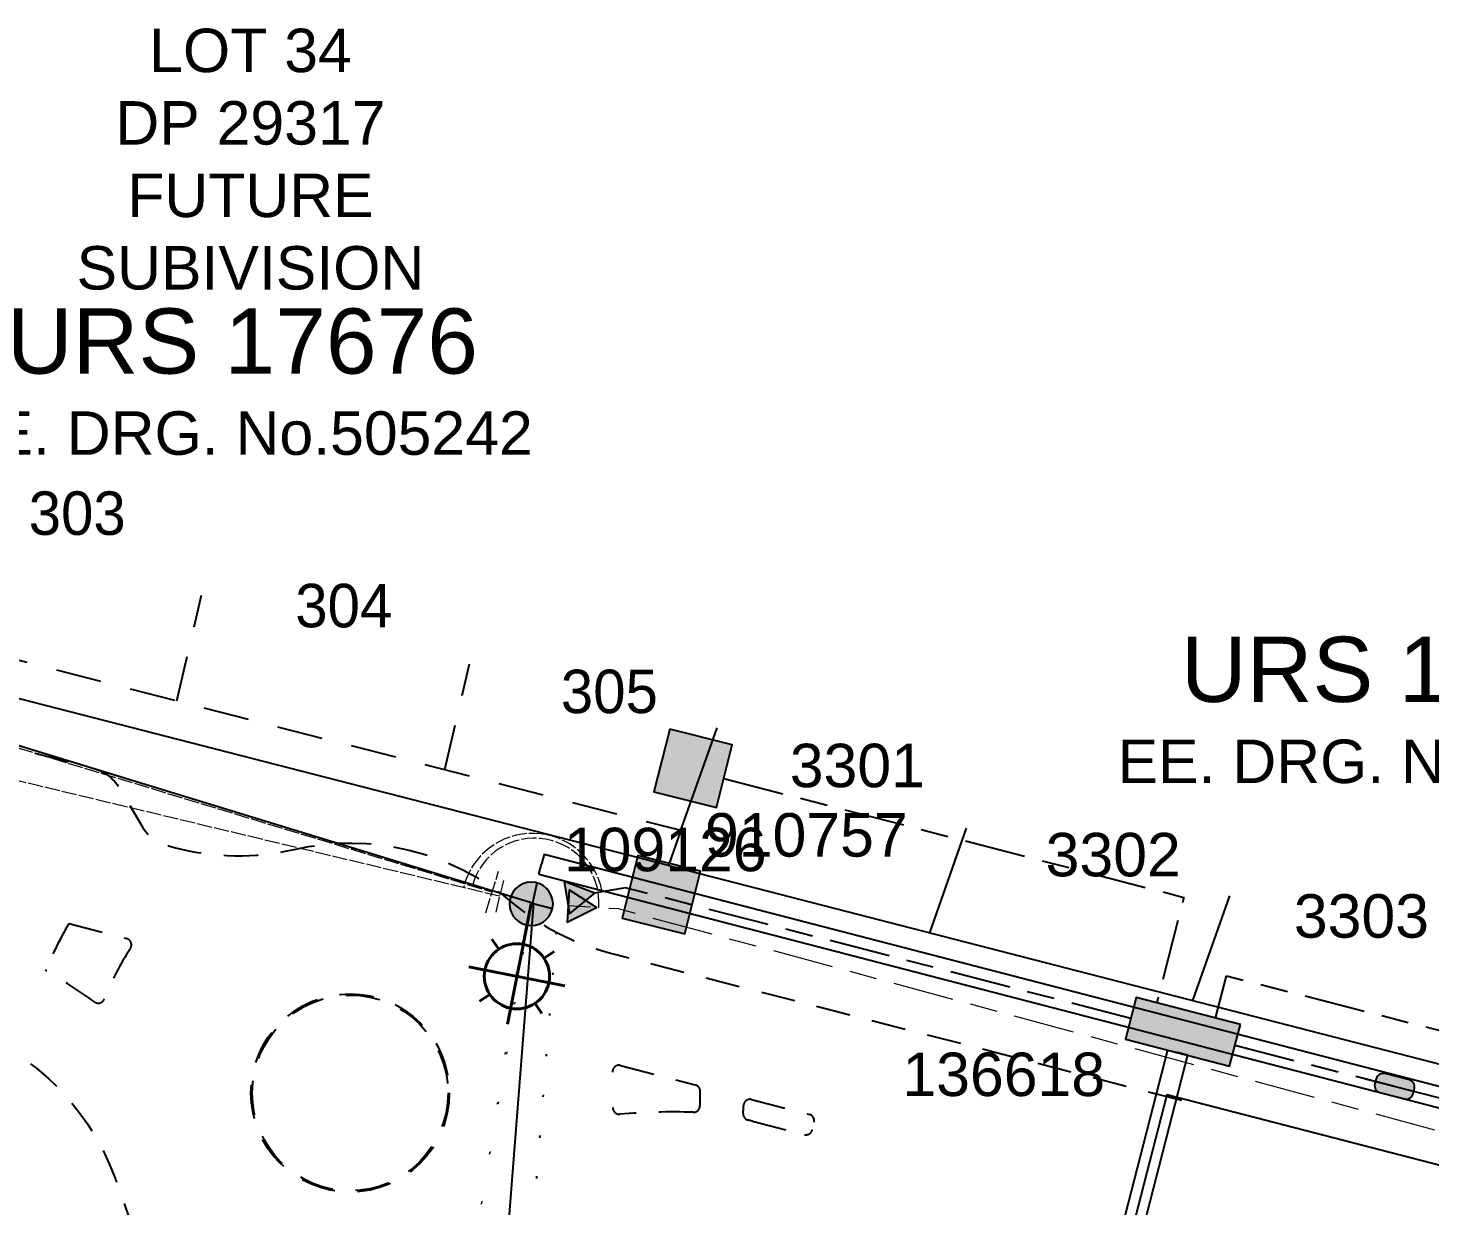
# Model space of a CAD drawing. Header units: metres. Extents: x 301343 to 301607, y 6240179 to 6240499.
# Drawn here: x 301410.5 to 301475, y 6240444.7 to 6240498.9 of the extents above; entities that cross this region are included whole.
import ezdxf
from ezdxf.enums import TextEntityAlignment as Align

# ---------------------------------------------------------------- set-up
doc = ezdxf.new("R2010")
doc.units = ezdxf.units.M
doc.header["$LTSCALE"] = 0.7
for name, pattern in [('Cable Exist OH', [1, 1, 0]), ('Cable Exist UG', [8.2, 4, -1.2, 1.8, -1.2]), ('Dash', [5, 3, -2]), ('DOT', [6.35, 0, -6.35])]:
    doc.linetypes.add(name, pattern=pattern)
doc.layers.get('0').update_dxf_attribs({"color": 6})
for name, color, linetype in [('_User Miscellaneous1', 3, 'Continuous'), ('_User Miscellaneous11', 7, 'Continuous'), ('_User Miscellaneous6', 7, 'Continuous'), ('_User Miscellaneous7', 150, 'Continuous'), ('_User Miscellaneous8', 7, 'Continuous'), ('_User_HV_Exist', 7, 'Continuous'), ('_User_LV_Exist', 7, 'Continuous'), ('Cadastre Developer_SP_NEW', 4, 'Continuous'), ('Cadastre Roads_SP_NEW', 8, 'Continuous'), ('Equip_SP_HV_NEW', 2, 'Continuous'), ('Equip_SP_LV_NEW', 2, 'Continuous'), ('Equip_SP_SL_EXT', 70, 'Continuous'), ('Mains_HV_EXT', 12, 'Continuous'), ('Mains_LV_EXT', 160, 'Continuous'), ('Mains_LV_NEW_T84', 2, 'Continuous'), ('OH_Details_SP_MISC', 6, 'Continuous'), ('SupportsOH_SP_TR_HV_LV_SL_EXT', 7, 'Continuous'), ('SupportsUG_SP_LV_EXT', 7, 'Continuous'), ('SupportsUG_SP_LV_SL_EXT', 7, 'Continuous'), ('UG_Details_SP_MISC', 7, 'Continuous')]:
    doc.layers.add(name, color=color, linetype=linetype)
doc.layers.add('_User Notes', color=7, linetype='Continuous', plot=False)
doc.styles.add('ARIAL', font='arial.ttf', dxfattribs={"height": 2})
doc.styles.add('ARIAL 3.0', font='arial.ttf', dxfattribs={"height": 3})
doc.styles.add('COLUMN_LABEL', font='arial.ttf')
doc.styles.add('Dot', font='dotfont.shx', dxfattribs={"height": 2})
doc.styles.add('POLE_LABEL', font='arial.ttf')
doc.styles.get("Standard").update_dxf_attribs({"font": 'arial.ttf'})
doc.styles.add('style1', font='iso3098b.shx')
doc.linetypes.add('Cable New UG', pattern='A,8,-1,["x",style1,S=3.5,R=0,X=0.35,Y=-1],-3.5', length=12.5)

# ---------------------------------------------------------------- blocks, each defined once
blk = doc.blocks.new('*U87')
at = {"lineweight": 40}
for p, q in [((0, 0), (-0.37, -1.865)), ((-0.223, -1.126), (-1.099, -5.54)), ((-1.808, -1.619), (-1.495, -2.086)), ((1.053, -2.187), (0.586, -2.499)), ((1.546, -3.771), (-2.868, -2.895)), ((-2.376, -4.48), (-1.908, -4.167)), ((0.485, -5.048), (0.173, -4.58))]:
    blk.add_line(p, q, dxfattribs=at)
blk.add_circle((-0.661, -3.333), 1.5, dxfattribs=at)
for tag, p, height, flags in [('CONSTRUCTED_VOLTAGE', (0.981, -0.653), 0.2, 9), ('CONTROL_TYPE', (0.981, -0.853), 0.2, 9), ('LANTERN_PURPOSE', (0.981, -1.053), 0.2, 9), ('LANTERN_TYPE', (0.981, -1.253), 0.2, 9), ('NO_PHASES', (0.981, -1.453), 0.2, 9), ('LNUMBER', (2.181, -3.253), 2.5, 8), ('OPERATING_VOLTAGE', (0.981, -1.653), 0.2, 9), ('ORIENTATION', (0.981, -1.853), 0.2, 9), ('OWNED_BY', (0.981, -2.053), 0.2, 9), ('STATE', (0.981, -2.253), 0.2, 9), ('CEXIST', (0.981, -2.653), 0.2, 9), ('USAGE', (0.981, -2.453), 0.2, 9), ('CNEW', (0.981, -2.853), 0.2, 9), ('CNUMBER', (0.981, -3.053), 0.2, 9), ('CREMOVE', (0.981, -3.253), 0.2, 9), ('CREPLACE', (0.981, -3.453), 0.2, 9), ('LKINGHEIGHT', (0.981, -3.653), 0.2, 9), ('LBRACKET', (0.981, -3.853), 0.2, 9), ('LBRACKETVOCAB', (0.981, -4.053), 0.2, 9), ('LCATEGORY', (0.981, -4.253), 0.2, 9), ('LCHARGE1', (0.981, -4.453), 0.2, 9), ('LCHARGE1PERCENT', (0.981, -4.653), 0.2, 9), ('LCHARGE2', (0.981, -4.853), 0.2, 9), ('LCHARGE2PERCENT', (0.981, -5.053), 0.2, 9), ('LCHARGE3', (0.981, -5.253), 0.2, 9), ('LCHARGE3PERCENT', (0.981, -5.453), 0.2, 9), ('LEXIST', (0.981, -5.653), 0.2, 9), ('LLAMP', (0.981, -5.853), 0.2, 9), ('LLAMPVOCAB', (0.981, -6.053), 0.2, 9), ('LMAST', (0.981, -6.253), 0.2, 9), ('LMASTVOCAB', (0.981, -6.453), 0.2, 9), ('LNEW', (0.981, -6.653), 0.2, 9), ('LANTNUMBER', (0.981, -6.853), 0.2, 9), ('LOUTREACH', (0.981, -7.253), 0.2, 9), ('LOUTREACHVOCAB', (0.981, -7.453), 0.2, 9), ('LRATECODE', (0.981, -7.653), 0.2, 9), ('LREMOVE', (0.981, -7.853), 0.2, 9), ('LREPLACE', (0.981, -8.053), 0.2, 9), ('LTYPE', (0.981, -8.253), 0.2, 9), ('LTYPEVOCAB', (0.981, -8.453), 0.2, 9), ('LEGEND', (0.981, -8.653), 0.2, 9), ('LOCATION', (0.981, -8.853), 0.2, 9), ('NOTES', (0.981, -9.053), 0.2, 9), ('STREETNAME', (0.981, -9.253), 0.2, 9), ('SUBURB', (0.981, -9.453), 0.2, 1)]:
    blk.add_attdef(tag, p, '', height=height, dxfattribs=dict(flags=flags))
at = {"layer": '_User Notes', "style": 'ARIAL', "flags": 8}
blk.add_attdef('ASSET_NUM', (1.5, 1.5), '', height=2, dxfattribs=at)
blk = doc.blocks.new('POLE_EXT')
blk.add_hatch(color=256).paths.add_polyline_path([(-1, 0, 1), (1, 0, 1)])
blk.add_lwpolyline([(-1, 0, 1), (1, 0, 1)], format="xyb", close=True)
for tag, height, flags, p in [('pNumber', 2.5, 8, (-17.84, 2.067)), ('OWNED_BY', 0.2, 9, (1.355, -0.4)), ('PARENT', 0.2, 9, (1.355, -0.6)), ('SPECIAL_USE', 0.2, 9, (1.355, -0.8)), ('STATE', 0.2, 9, (1.355, -1)), ('USAGE', 0.2, 9, (1.355, -1.2)), ('cLV', 0.2, 9, (1.355, -1.4)), ('cHV', 0.2, 9, (1.355, -2)), ('hDepth', 0.2, 9, (1.355, -1.6)), ('hDia', 0.2, 9, (1.355, -1.8)), ('LBRACKET', 0.2, 9, (1.355, -2.2)), ('LExisting', 0.2, 9, (1.355, -2.4)), ('LANTNUMBER', 0.2, 9, (1.355, -2.6)), ('LOther', 0.2, 9, (1.355, -2.8)), ('LRemove', 0.2, 9, (1.355, -3)), ('LEGEND', 0.2, 9, (1.355, -3.2)), ('cLinedev', 0.2, 9, (1.355, -3.4)), ('pExisting', 0.2, 9, (1.355, -3.8)), ('LOCATION', 0.2, 9, (1.355, -3.6)), ('pFooting', 0.2, 9, (1.355, -4.4)), ('pNew', 0.2, 9, (1.355, -4.6)), ('PFNUMBER', 0.2, 9, (1.355, -4)), ('NEWPFNUMBER', 0.2, 9, (1.355, -4.2)), ('pRelocate', 0.2, 9, (1.355, -5)), ('pRemove', 0.2, 9, (1.355, -5.2)), ('pReplace', 0.2, 9, (1.355, -5.4)), ('pStay', 0.2, 9, (1.355, -5.6)), ('pType', 0.2, 9, (1.355, -5.8)), ('cspan', 0.2, 9, (1.355, -6)), ('STREETNAME', 0.2, 9, (1.355, -6.2)), ('SUBURB', 0.2, 9, (1.355, -6.4)), ('OPERATED_BY', 0.2, 9, (1.355, -7.014)), ('NOTES', 0.2, 9, (1.355, -6.6)), ('MAINTAINED_BY', 0.2, 9, (1.355, -6.814))]:
    blk.add_attdef(tag, text='', height=height, dxfattribs=dict(flags=flags)).set_placement(p, align=Align.MIDDLE_LEFT)
at = {"style": 'POLE_LABEL', "flags": 9}
for tag, height, p in [('ASSET_NUM', 2.5, (2, 2)), ('STRUCTURE_PLANT_NUMBER', 0.2, (1.355, 0.028)), ('STREET_CODE', 0.2, (1.355, -0.2))]:
    blk.add_attdef(tag, text='', height=height, dxfattribs=at).set_placement(p, align=Align.MIDDLE_LEFT)
at = {"flags": 1}
blk.add_attdef('Z', (1.355, -7.328), '', height=0.2, dxfattribs=at)
blk = doc.blocks.new('PILLAR_EXT')
blk.add_hatch(color=256).paths.add_polyline_path([(-2.475, 2.49), (-2.475, 0.51), (2.475, 0.51), (2.475, 2.49)])
blk.add_lwpolyline([(-2.475, 0.51), (2.475, 0.51), (2.475, 2.49), (-2.475, 2.49)], close=True)
for tag, p, flags in [('OWNED_BY', (0, 1.3), 9), ('STATE', (0, 1.1), 9), ('SUPPORT_TYPE', (0, 0.9), 9), ('USAGE', (0, 0.7), 9), ('LEGEND', (0, 0.5), 9), ('LOCATION', (0, 0.3), 9), ('NOTES', (0, 0.1), 9), ('PARENT', (0, -0.1), 9), ('STREETNAME', (0, -0.3), 9), ('SUBURB', (0, -0.5), 1)]:
    blk.add_attdef(tag, p, '', height=0.2, dxfattribs=dict(flags=flags))
at = {"layer": '_User Miscellaneous6', "style": 'ARIAL', "flags": 8}
blk.add_attdef('ASSET_NUM', text='', height=2, dxfattribs=at).set_placement((1.5, 7.5), align=Align.TOP_LEFT)
blk = doc.blocks.new('*U39')
at = {"layer": '_User Miscellaneous7'}
blk.add_hatch(color=256, dxfattribs=at).paths.add_polyline_path([(-1.485, -7.485), (1.485, -7.485), (1.485, -4.515), (-1.485, -4.515)])
at = {"layer": '_User Miscellaneous8'}
blk.add_hatch(color=256, dxfattribs=at).paths.add_polyline_path([(-1.485, -1.485), (1.485, -1.485), (1.485, 1.485), (-1.485, 1.485)])
at = {"layer": '_User Miscellaneous7'}
blk.add_lwpolyline([(1.485, -7.485), (1.485, -4.515), (-1.485, -4.515), (-1.485, -7.485)], close=True, dxfattribs=at)
at = {"layer": '_User Miscellaneous8'}
blk.add_lwpolyline([(1.485, -1.485), (1.485, 1.485), (-1.485, 1.485), (-1.485, -1.485)], close=True, dxfattribs=at)
at = {"flags": 9}
for tag, style, p in [('STRUCTURE_PLANT_NUMBER', 'POLE_LABEL', (1.813, 0.031)), ('STREET_CODE', 'COLUMN_LABEL', (1.813, -0.2))]:
    blk.add_attdef(tag, text='', height=0.2, dxfattribs=dict(at, style=style)).set_placement(p, align=Align.MIDDLE_LEFT)
for tag, p in [('OWNED_BY', (1.813, -0.6)), ('COLUMN_TYPE', (1.813, -0.4)), ('STATE', (1.813, -0.8)), ('USAGE', (1.813, -1)), ('LEGEND', (1.813, -1.2)), ('STREETNAME', (1.813, -1.6)), ('SUBURB', (1.813, -1.8)), ('LOCATION', (1.813, -1.4)), ('NOTES', (1.813, -2))]:
    blk.add_attdef(tag, text='', height=0.2, dxfattribs=at).set_placement(p, align=Align.MIDDLE_LEFT)
at = {"flags": 1}
blk.add_attdef('Z', (1.813, -2.351), '', height=0.2, dxfattribs=at)
at = {"layer": '_User Miscellaneous6', "style": 'ARIAL', "flags": 8}
blk.add_attdef('ASSET_NUM', text='', height=2, dxfattribs=at).set_placement((2, 2), align=Align.MIDDLE_LEFT)
blk = doc.blocks.new('A$C7DAD38F0')
at = {"layer": '_User Miscellaneous11', "color": 3, "style": 'ARIAL'}
blk.add_attdef('DRG_NO', text='', height=2, dxfattribs=at).set_placement((0, -4.234), align=Align.MIDDLE_CENTER)
at = {"layer": '_User Miscellaneous6', "color": 2, "style": 'ARIAL 3.0'}
blk.add_attdef('URS___', text='', height=3, dxfattribs=at).set_placement((0, 0), align=Align.MIDDLE_CENTER)
blk = doc.blocks.new('UGOH_NEW')
blk.add_hatch(color=256).paths.add_polyline_path([(-0.753, 1.698), (0.747, 1.698), (-0.003, 2.997)])
at = {"color": 1}
blk.add_lwpolyline([(-0.753, 1.698), (0.747, 1.698), (-0.003, 2.997)], close=True, dxfattribs=at)
for tag, flags, p in [('CONSTRUCTED_VOLTAGE', 9, (1.5, 0)), ('OPERATING_VOLTAGE', 9, (1.5, -0.2)), ('ORIENTATION', 9, (1.5, -0.4)), ('STATE', 9, (1.5, -0.6)), ('OWNED_BY', 9, (1.5, -1)), ('OPERATED_BY', 9, (1.5, -1.2)), ('USAGE', 9, (1.5, -0.8)), ('ACTUAL_STATUS', 9, (1.5, -1.6)), ('TYPE', 1, (1.5, -2)), ('MAINTAINED_BY', 9, (1.5, -1.4)), ('NUMBER_OF_PHASES', 9, (1.5, -1.8))]:
    blk.add_attdef(tag, text='', height=0.2, dxfattribs=dict(flags=flags)).set_placement(p, align=Align.MIDDLE_LEFT)
blk = doc.blocks.new('LV_STJ_NEW')
blk.add_hatch(color=256).paths.add_polyline_path([(0.906, 0.131, 0.414214), (0.586, 0.451), (-0.586, 0.451, 0.414214), (-0.906, 0.131), (-0.906, -0.131, 0.414214), (-0.586, -0.451), (0.586, -0.451, 0.414214), (0.906, -0.131)])
blk.add_lwpolyline([(-0.906, 0.131), (-0.906, -0.131, 0.414214), (-0.586, -0.451), (0.586, -0.451, 0.414214), (0.906, -0.131), (0.906, 0.131, 0.414214), (0.586, 0.451), (-0.586, 0.451, 0.414214)], format="xyb", close=True)
for tag, flags, p in [('ORIENTATION', 9, (1.5, 0)), ('USAGE', 9, (1.5, -0.2)), ('LEGEND', 9, (1.5, -0.4)), ('NOTES', 9, (1.5, -0.6)), ('STATE', 9, (1.5, -0.8)), ('OWNED_BY', 9, (1.5, -1)), ('OPERATED_BY', 9, (1.5, -1.2)), ('OPERATING_VOLTAGE', 9, (1.5, -1.6)), ('CONSTRUCTED_VOLTAGE', 9, (1.5, -1.8)), ('MAINTAINED_BY', 9, (1.5, -1.4)), ('NUMBER_OF_PHASES', 9, (1.5, -2)), ('TYPE', 9, (1.5, -2.2)), ('Z', 1, (1.5, -2.4))]:
    blk.add_attdef(tag, text='', height=0.2, dxfattribs=dict(flags=flags)).set_placement(p, align=Align.MIDDLE_LEFT)

msp = doc.modelspace()

# ---------------------------------------------------------------- linework, layer by layer
at = {"layer": '_User Miscellaneous11', "color": 7, "linetype": 'DOT', "ltscale": 0.4, "flags": 128}
msp.add_lwpolyline([(301434.812, 6240457.268), (301432.928, 6240433.554)], dxfattribs=at)
at = {"layer": '_User_HV_Exist', "color": 7, "linetype": 'Cable Exist UG', "lineweight": 0, "flags": 128}
msp.add_lwpolyline([(301507.764, 6240478.855), (301504.248, 6240471.468), (301504.248, 6240471.468), (301494.378, 6240450.731), (301484.038, 6240445.894), (301475.46, 6240448.097), (301437.693, 6240458.33), (301435.371, 6240458.467)], dxfattribs=at)
at = {"layer": '_User_HV_Exist', "color": 7, "linetype": 'Cable Exist OH', "lineweight": 0, "flags": 128}
for points in [[(301384.039, 6240473.654), (301431.878, 6240459.113)], [(301431.587, 6240458.156), (301432.169, 6240460.069)]]:
    msp.add_lwpolyline(points, dxfattribs=at)
msp.add_lwpolyline([(301436.78, 6240458.384, 0.911934), (301430.957, 6240459.393, 0.911934)], format="xyb", dxfattribs=at)
at = {"layer": '_User_HV_Exist', "color": 7, "linetype": 'DOT', "lineweight": 0, "ltscale": 0.5, "flags": 128}
msp.add_lwpolyline([(301433.687, 6240458.628), (301428.951, 6240430.143)], dxfattribs=at)
at = {"layer": '_User_LV_Exist', "color": 7, "linetype": 'Cable Exist UG', "flags": 128}
for points in [[(301465.142, 6240453.313), (301465.644, 6240455.257), (301486.513, 6240449.898), (301493.632, 6240453.118), (301500.459, 6240467.074)], [(301442.531, 6240464.335), (301463.691, 6240458.863), (301462.437, 6240454.012)], [(301433.727, 6240458.554), (301433.95, 6240459.529)], [(301461.245, 6240453.298), (301438.014, 6240459.305), (301436.569, 6240459.065)], [(301466.037, 6240452.059), (301473.38, 6240450.173)]]:
    msp.add_lwpolyline(points, dxfattribs=at)
at = {"layer": '_User_LV_Exist', "color": 7, "linetype": 'Cable Exist OH', "lineweight": 0, "flags": 128}
for points in [[(301432.216, 6240458.916), (301405.932, 6240465.215)], [(301432.391, 6240459.645), (301432.042, 6240458.187)]]:
    msp.add_lwpolyline(points, dxfattribs=at)
at = {"layer": '_User_LV_Exist', "color": 7, "linetype": 'DOT', "lineweight": 0, "ltscale": 0.5, "flags": 128}
msp.add_lwpolyline([(301429.924, 6240435.582), (301433.348, 6240457.102)], dxfattribs=at)
at = {"layer": '_User_LV_Exist', "color": 7, "linetype": 'Cable Exist OH', "lineweight": 0}
for start, end in [(10.11003, 166.52311), (256.47899, 256.86149)]:
    msp.add_arc((301433.727, 6240458.554), 3.254, start, end, dxfattribs=at)
at = {"layer": 'Cadastre Developer_SP_NEW', "linetype": 'Continuous', "lineweight": 25, "flags": 128}
for points in [[(301439.982, 6240460.332), (301380.937, 6240475.503), (301382.469, 6240482.036)], [(301440.554, 6240461.95), (301439.982, 6240460.332), (301483.735, 6240449.064), (301492.132, 6240452.993), (301504.922, 6240479.866)], [(301440.554, 6240461.95), (301442.221, 6240466.664)], [(301451.997, 6240457.237), (301453.696, 6240462.045)], [(301464.101, 6240454.12), (301465.803, 6240458.934)]]:
    msp.add_lwpolyline(points, dxfattribs=at)
at = {"layer": 'Cadastre Developer_SP_NEW', "linetype": 'Dash', "lineweight": 25, "flags": 128}
for points in [[(301381.328, 6240477.169), (301440.554, 6240461.95)], [(301417.371, 6240467.907), (301418.512, 6240472.775)], [(301429.693, 6240464.741), (301430.835, 6240469.609)]]:
    msp.add_lwpolyline(points, dxfattribs=at)
at = {"layer": 'Cadastre Roads_SP_NEW', "linetype": 'Dash', "ltscale": 0.75}
for p, q in [((301412.41, 6240457.657), (301415.062, 6240456.974)), ((301437.785, 6240451.131), (301441.219, 6240450.232)), ((301443.81, 6240449.564), (301446.464, 6240448.88)), ((301443.854, 6240448.563), (301446.232, 6240447.95))]:
    msp.add_line(p, q, dxfattribs=at)
at = {"layer": 'Cadastre Roads_SP_NEW', "linetype": 'Dash', "ltscale": 0.75, "flags": 128}
for points in [[(301380.349, 6240473.354), (301399.991, 6240468.293), (301413.513, 6240464.808, -0.198912), (301414.736, 6240463.888), (301415.763, 6240462.148, 0.198912), (301416.986, 6240461.228), (301417.316, 6240461.143, 0.120189), (301422.765, 6240461.072, -0.236205), (301432.767, 6240458.649, 0.112822), (301437.32, 6240456.297), (301439.277, 6240455.792), (301463.937, 6240449.437)], [(301380.704, 6240457.154), (301400.084, 6240452.159, 0.198912), (301401.6, 6240452.374), (301403.34, 6240453.4, -0.198912), (301404.855, 6240453.615), (301406.59, 6240453.168, -0.247635), (301414.532, 6240445.948, 0.005446), (301414.62, 6240445.714, -0.131195), (301416.072, 6240432.379), (301415.13, 6240426.249, -0.193334), (301414.37, 6240424.966), (301412.663, 6240423.656, 0.193334), (301411.904, 6240422.373), (301407.602, 6240394.375)]]:
    msp.add_lwpolyline(points, format="xyb", dxfattribs=at)
at = {"layer": 'Cadastre Roads_SP_NEW', "linetype": 'Dash', "ltscale": 0.75}
for radius in [4.56, 4.5]:
    msp.add_circle((301425.345, 6240449.865), radius, dxfattribs=at)
for centre, radius, start, end in [((301428.705, 6240448.189), 18.845, 149.84146, 157.14173), ((301414.987, 6240456.683), 0.3, 326.64448, 75.54757), ((301425.345, 6240449.865), 12.1, 146.64448, 159.05455), ((301396.184, 6240429.62), 30, 59.58418, 59.65586), ((301396.184, 6240429.62), 30, 54.53451, 59.58418), ((301413.764, 6240454.298), 0.3, 234.53451, 339.05455), ((301437.71, 6240450.84), 0.3, 75.54757, 184.45066), ((301437.71, 6240450.84), 0.3, 75.54757, 184.45066), ((301441.145, 6240449.942), 0.3, 0.27694, 75.54757), ((301425.345, 6240449.865), 16.1, 357.85535, 0.27694), ((301437.726, 6240449.186), 0.3, 176.86253, 274.9841), ((301440.141, 6240421.492), 27.5, 87.95449, 94.9841), ((301441.134, 6240449.274), 0.3, 267.95449, 357.85535), ((301425.345, 6240449.865), 18.1, 357.01153, 358.15833), ((301443.735, 6240449.274), 0.3, 75.54757, 178.15833), ((301443.72, 6240448.906), 0.3, 177.01153, 256.49588), ((301440.684, 6240436.265), 12.7, 75.54757, 76.49588), ((301446.389, 6240448.59), 0.3, 346.75802, 75.54757), ((301446.307, 6240448.241), 0.3, 255.54757, 346.75802)]:
    msp.add_arc(centre, radius, start, end, dxfattribs=at)
at = {"layer": 'Mains_HV_EXT', "linetype": 'Cable Exist UG'}
msp.add_lwpolyline([(301433.676, 6240458.566), (301433.675, 6240458.566)], dxfattribs=at)
at = {"layer": 'Mains_LV_EXT', "linetype": 'Cable Exist OH'}
for points in [[(301432.73, 6240458.793), (301432.703, 6240458.799)], [(301433.675, 6240458.566), (301433.727, 6240458.553)], [(301433.675, 6240458.566), (301433.675, 6240458.566)]]:
    msp.add_lwpolyline(points, dxfattribs=at)
at = {"layer": 'Mains_LV_NEW_T84', "linetype": 'Cable New UG', "ltscale": 0.8, "flags": 128}
msp.add_lwpolyline([(301472.03, 6240450.52), (301480.122, 6240448.442)], dxfattribs=at)
at = {"layer": 'Mains_LV_NEW_T84', "linetype": 'Cable New UG', "flags": 128}
msp.add_lwpolyline([(301482.318, 6240446.838), (301481.814, 6240444.888), (301462.896, 6240449.786), (301460.125, 6240438.996), (301474.503, 6240435.303), (301474.002, 6240433.357)], dxfattribs=at)
at = {"layer": 'OH_Details_SP_MISC', "color": 7, "linetype": 'Continuous', "flags": 128}
for points in [[(301384.039, 6240473.846), (301433.773, 6240458.602), (301431.925, 6240434.864)], [(301433.768, 6240458.582), (301434.651, 6240458.347)]]:
    msp.add_lwpolyline(points, dxfattribs=at)
at = {"layer": 'UG_Details_SP_MISC'}
for p, q in [((301434.263, 6240460.854), (301434.143, 6240460.39)), ((301434.263, 6240460.854), (301481.087, 6240448.698)), ((301434.022, 6240459.925), (301434.143, 6240460.39)), ((301434.022, 6240459.925), (301480.845, 6240447.769)), ((301462.928, 6240451.839), (301458.914, 6240436.21)), ((301463.858, 6240451.6), (301459.843, 6240435.971)), ((301462.928, 6240451.839), (301463.393, 6240451.72)), ((301463.858, 6240451.6), (301463.393, 6240451.72))]:
    msp.add_line(p, q, dxfattribs=at)

# ---------------------------------------------------------------- block references
at = {"layer": '_User Miscellaneous1'}
for p, values in [((301420.389, 6240484.46), {'URS___': 'URS 17676', 'DRG_NO': 'EE. DRG. No.505242'}), ((301474.38, 6240469.356), {'URS___': 'URS 16176', 'DRG_NO': 'EE. DRG. No. 406631'})]:
    msp.add_blockref('A$C7DAD38F0', p, dxfattribs=at).add_auto_attribs(values)
at = {"layer": 'Equip_SP_HV_NEW', "rotation": 266.6373017375724}
msp.add_blockref('UGOH_NEW', (301433.676, 6240458.566), dxfattribs=at)
at = {"layer": 'Equip_SP_LV_NEW', "rotation": 279.1349693559773}
msp.add_blockref('UGOH_NEW', (301433.633, 6240458.578), dxfattribs=at)
at = {"layer": 'Equip_SP_LV_NEW', "linetype": 'Cable New UG', "lineweight": 0, "ltscale": 0.5, "rotation": 345.5005062133661}
msp.add_blockref('LV_STJ_NEW', (301473.38, 6240450.173), dxfattribs=at)
at = {"layer": 'Equip_SP_SL_EXT'}
ref = msp.add_blockref('*U87', (301433.675, 6240458.566), dxfattribs=at)
ref.add_attrib('ASSET_NUM', '109126', (301435.175, 6240460.066), dxfattribs={"layer": '_User Notes', "height": 2, "style": 'ARIAL'})
at = {"layer": 'SupportsOH_SP_TR_HV_LV_SL_EXT'}
msp.add_blockref('POLE_EXT', (301433.675, 6240458.566), dxfattribs=at)
at = {"layer": 'SupportsUG_SP_LV_EXT'}
ref = msp.add_blockref('PILLAR_EXT', (301464.016, 6240454.13), dxfattribs=dict(at, rotation=165.5005062145938))
ref.add_attrib('ASSET_NUM_001', '136618', (301450.741, 6240449.723), dxfattribs={"layer": '_User Miscellaneous6', "height": 2, "style": 'ARIAL'})
at = {"layer": 'SupportsUG_SP_LV_SL_EXT'}
ref = msp.add_blockref('*U39', (301439.652, 6240458.986), dxfattribs=dict(at, rotation=165.8621834079852))
ref.add_attrib('ASSET_NUM_001', '910757', (301441.663, 6240460.739), dxfattribs={"layer": '_User Miscellaneous6', "height": 2, "style": 'ARIAL'})

# ---------------------------------------------------------------- texts
at = {"layer": 'Cadastre Developer_SP_NEW', "style": 'Dot'}
for s, p in [('303', (301412.793, 6240475.541)), ('304', (301425.051, 6240471.289)), ('305', (301437.266, 6240467.34))]:
    msp.add_text(s, height=2, dxfattribs=at).set_placement(p, align=Align.CENTER)
at = {"layer": 'Cadastre Developer_SP_NEW'}
for s, p in [('3301', (301448.67, 6240463.932)), ('3302', (301460.436, 6240459.831)), ('3303', (301471.852, 6240457.008))]:
    msp.add_text(s, height=2, dxfattribs=at).set_placement(p, align=Align.CENTER)
at = {"layer": 'Cadastre Developer_SP_NEW', "insert": (301420.76, 6240498.831), "char_height": 2, "width": 18.68562, "attachment_point": 2}
msp.add_mtext('LOT 34\\PDP 29317\\PFUTURE SUBIVISION', dxfattribs=at)

doc.saveas('drawing.dxf')
